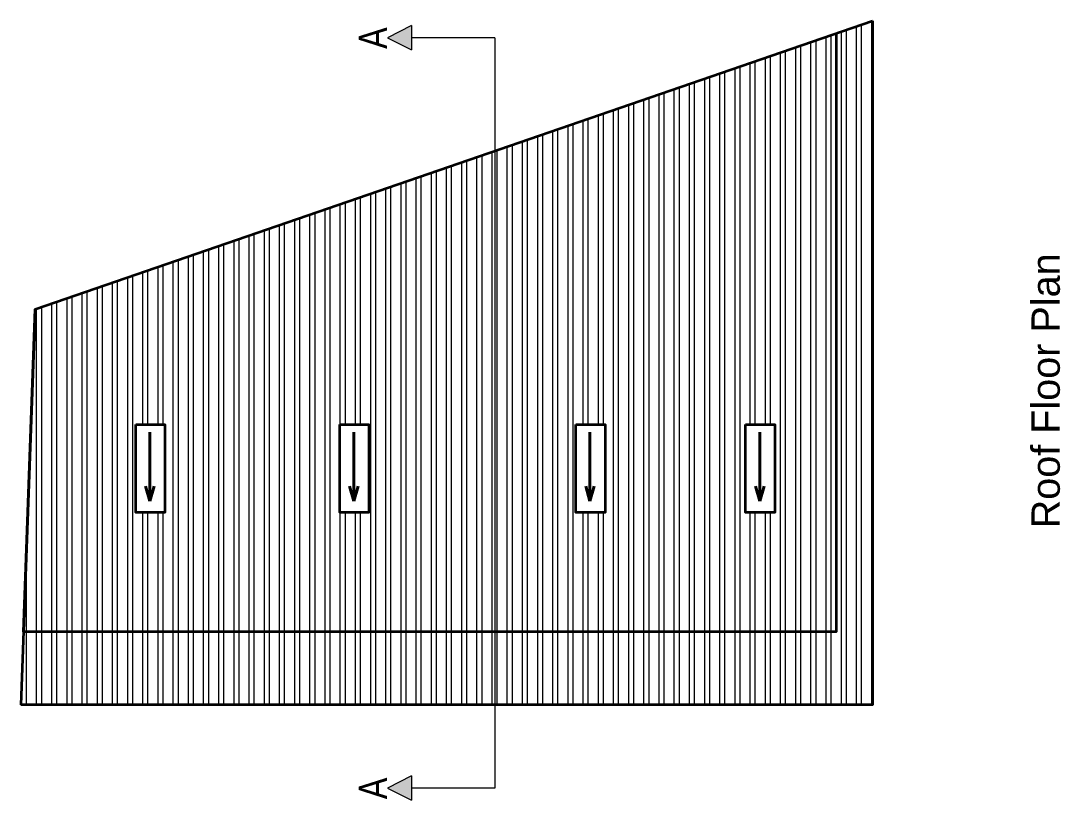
# Model space of a CAD drawing. Header units: inches. Extents: x 352731 to 371558, y -52658 to -39161.
# Drawn here: x 364037 to 364550, y -50312 to -49927 of the extents above; entities that cross this region are included whole.
import ezdxf

# ---------------------------------------------------------------- set-up
doc = ezdxf.new("R2010")
doc.units = ezdxf.units.IN
doc.header["$LTSCALE"] = 2
doc.header["$MEASUREMENT"] = 0
doc.layers.get('0').update_dxf_attribs({"linetype": 'CONTINUOUS'})
for name, color, linetype, lineweight in [('DIM_LINE', 173, 'CONTINUOUS', 20), ('door', 20, 'CONTINUOUS', 35), ('WALL - A', 1, 'CONTINUOUS', 40)]:
    doc.layers.add(name, color=color, linetype=linetype, lineweight=lineweight)
doc.styles.get("Standard").update_dxf_attribs({"font": 'ARIALN.TTF'})
pattern_1 = [(270, (314104.709, -409207.622), (7.5, -3e-15), []), (270, (314102.209, -409210.122), (7.5, -3e-15), [])]

msp = doc.modelspace()

# ---------------------------------------------------------------- hatches: boundary and pattern name
at = {"linetype": 'ByBlock', "lineweight": 5}
for points in [[(364217.95, -49935.69), (364229.95, -49929.69), (364229.95, -49941.69)], [(364217.95, -50306.43), (364229.95, -50300.43), (364229.95, -50312.43)]]:
    msp.add_hatch(color=7, dxfattribs=at).paths.add_polyline_path(points)
at = {"layer": 'DIM_LINE'}
h = msp.add_hatch(dxfattribs=at)
h.set_pattern_fill('ANSI32', color=256, scale=20, angle=585)
h.set_pattern_definition(pattern_1)
h.paths.add_polyline_path([(364457.69, -49927.3), (364439.69, -49933.5), (364439.69, -50229.31), (364271.11, -50229.31), (364271.11, -50265.31), (364457.69, -50265.31)])
h = msp.add_hatch(dxfattribs=at)
h.set_pattern_fill('ANSI32', color=256, scale=20, angle=585)
h.set_pattern_definition(pattern_1)
h.paths.add_polyline_path([(364439.69, -49933.5), (364271.11, -49991.56), (364271.11, -50229.31), (364439.69, -50229.31)])
h.paths.add_polyline_path([(364394.92, -50126.86), (364409.37, -50126.86), (364409.37, -50170.19), (364394.92, -50170.19)], flags=16)
h.paths.add_polyline_path([(364325.47, -50126.86), (364325.47, -50170.19), (364311.02, -50170.19), (364311.02, -50126.86)], flags=16)
h = msp.add_hatch(dxfattribs=at)
h.set_pattern_fill('ANSI32', color=256, scale=20, angle=585)
h.set_pattern_definition(pattern_1)
h.paths.add_polyline_path([(364043.91, -50069.81), (364038.17, -50229.31), (364271.11, -50229.31), (364271.11, -49991.56)])
h.paths.add_polyline_path([(364194.4, -50126.86), (364208.85, -50126.86), (364208.85, -50170.19), (364194.4, -50170.19)], flags=16)
h.paths.add_polyline_path([(364108.1, -50126.86), (364108.1, -50170.19), (364093.65, -50170.19), (364093.65, -50126.86)], flags=16)
h = msp.add_hatch(dxfattribs=at)
h.set_pattern_fill('ANSI32', color=256, scale=20, angle=585)
h.set_pattern_definition(pattern_1)
h.paths.add_polyline_path([(364038.17, -50229.31), (364036.87, -50265.31), (364271.11, -50265.31), (364271.11, -50229.31)])

# ---------------------------------------------------------------- linework, layer by layer
at = {"color": 7, "linetype": 'ByBlock', "lineweight": 5}
for p, q in [((364229.95, -49929.69), (364217.95, -49935.69)), ((364229.95, -49929.69), (364229.95, -49941.69)), ((364217.95, -49935.69), (364229.95, -49941.69)), ((364271.11, -49935.69), (364229.95, -49935.69)), ((364271.11, -49935.69), (364271.11, -50306.43)), ((364229.95, -50300.43), (364217.95, -50306.43)), ((364229.95, -50300.43), (364229.95, -50312.43)), ((364217.95, -50306.43), (364229.95, -50312.43)), ((364271.11, -50306.43), (364229.95, -50306.43))]:
    msp.add_line(p, q, dxfattribs=at)
at = {"layer": 'DIM_LINE'}
for points in [[(364093.65, -50170.19), (364108.1, -50170.19), (364108.1, -50126.86), (364093.65, -50126.86)], [(364194.4, -50170.19), (364208.85, -50170.19), (364208.85, -50126.86), (364194.4, -50126.86)], [(364311.02, -50170.19), (364325.47, -50170.19), (364325.47, -50126.86), (364311.02, -50126.86)], [(364394.92, -50170.19), (364409.37, -50170.19), (364409.37, -50126.86), (364394.92, -50126.86)]]:
    msp.add_lwpolyline(points, close=True, dxfattribs=at)
at = {"layer": 'door', "ltscale": 0.5}
msp.add_line((364043.91, -50069.81), (364036.87, -50265.31), dxfattribs=at)
for points in [[(364457.69, -49927.3), (364457.69, -50265.31), (364036.87, -50265.31)], [(364439.69, -49933.5), (364439.69, -50229.31), (364038.17, -50229.31), (364043.91, -50069.81), (364457.69, -49927.3)]]:
    msp.add_lwpolyline(points, dxfattribs=at)
for points in [[(364093.65, -50126.86), (364108.1, -50126.86), (364108.1, -50170.19), (364093.65, -50170.19)], [(364194.4, -50126.86), (364208.85, -50126.86), (364208.85, -50170.19), (364194.4, -50170.19)], [(364311.02, -50126.86), (364325.47, -50126.86), (364325.47, -50170.19), (364311.02, -50170.19)], [(364394.92, -50126.86), (364409.37, -50126.86), (364409.37, -50170.19), (364394.92, -50170.19)]]:
    msp.add_lwpolyline(points, close=True, dxfattribs=at)
at = {"layer": 'WALL - A'}
for p, q in [((364100.68, -50130.63), (364100.68, -50164.6)), ((364201.44, -50130.63), (364201.44, -50164.6)), ((364318.05, -50130.63), (364318.05, -50164.6)), ((364401.95, -50130.63), (364401.95, -50164.6)), ((364100.68, -50164.6), (364098.55, -50157.31)), ((364100.68, -50164.6), (364102.81, -50157.31)), ((364201.44, -50164.6), (364199.31, -50157.31)), ((364201.44, -50164.6), (364203.56, -50157.31)), ((364318.05, -50164.6), (364315.93, -50157.31)), ((364318.05, -50164.6), (364320.18, -50157.31)), ((364401.95, -50164.6), (364399.83, -50157.31)), ((364401.95, -50164.6), (364404.08, -50157.31))]:
    msp.add_line(p, q, dxfattribs=at)

# ---------------------------------------------------------------- texts
at = {"color": 7, "linetype": 'ByBlock', "lineweight": 5, "char_height": 14, "rotation": 90}
for s, insert, width, attachment_point in [('A', (364203.84, -49930.51), 26.5803, 3), ('{\\fArial CE|b0|i0|c0|p34;Roof\\fArial CE|b0|i0|c238|p34; Floor Plan}', (364543.24, -50110.17), 235.547, 5), ('A', (364203.84, -50301.24), 26.5803, 3)]:
    msp.add_mtext(s, dxfattribs=dict(at, insert=insert, width=width, attachment_point=attachment_point))

doc.saveas('drawing.dxf')
